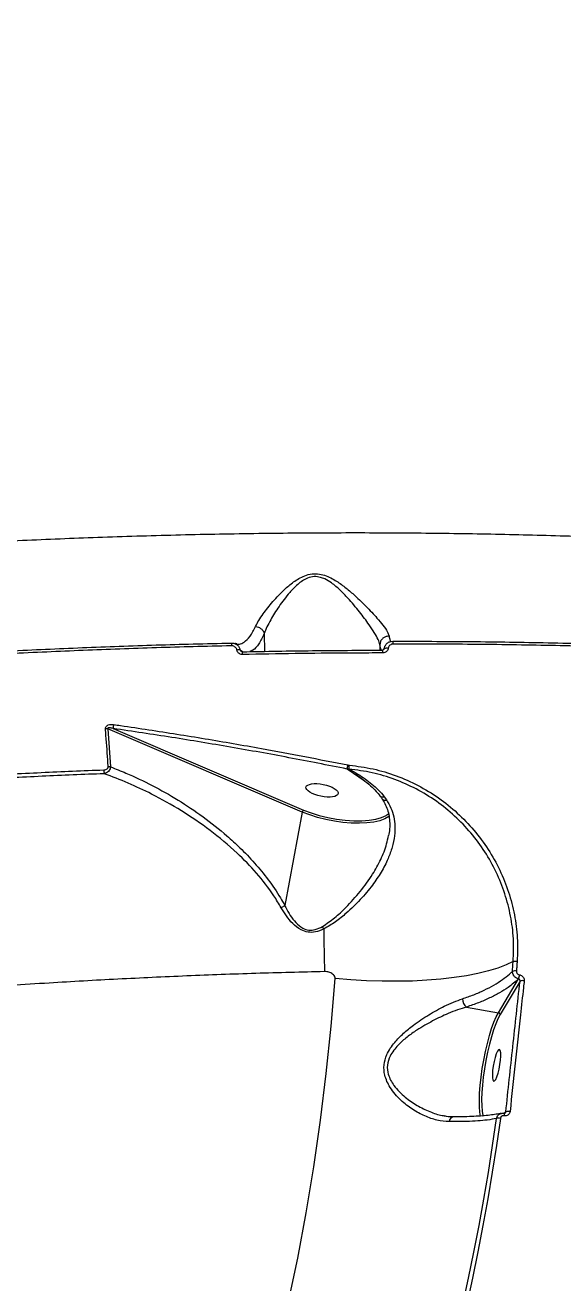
# Model space of a CAD drawing. Header units: millimetres. Extents: x -6901 to 7060, y -7557 to 6158.
# Drawn here: x -644.6 to -494, y 2188.4 to 2540.5 of the extents above; entities that cross this region are included whole.
import ezdxf

# ---------------------------------------------------------------- set-up
doc = ezdxf.new("R2010")
doc.units = ezdxf.units.MM
for name, color, linetype in [('DIKOM_ОБЪЕКТ', 7, 'Continuous'), ('DIKOM_РАЗМЕР_ЗОНА', 7, 'Continuous'), ('DIKOM_РАЗМЕР_ОБЪЕКТА', 7, 'Continuous')]:
    doc.layers.add(name, color=color, linetype=linetype)
doc.styles.add('style1', font='arial.ttf', dxfattribs={"width": 0.8})
doc.dimstyles.new('1-50', dxfattribs={"dimtxt": 300, "dimasz": 200, "dimexe": 100, "dimexo": 0, "dimgap": 100, "dimtad": 1, "dimtxsty": 'style1', "dimcen": 200, "dimclrd": 7, "dimclre": 7, "dimclrt": 7, "dimadec": 1, "dimazin": 2, "dimtfac": 1, "dimtmove": 0, "dimatfit": 2, "dimfxl": 0, "dimlwd": 25, "dimlwe": 18, "dimarcsym": 0})

# ---------------------------------------------------------------- blocks, each defined once
blk = doc.blocks.new('*D2')
at = {"layer": 'Defpoints', "color": 0, "transparency": 16777216}
for p in [(-1102.73, 4151.17), (-5819.23, -4492.42), (4721.24, -4492.42)]:
    blk.add_point(p, dxfattribs=at)
at = {"layer": 'DIKOM_РАЗМЕР_ОБЪЕКТА', "color": 7, "lineweight": 18, "transparency": 16777216}
for p, q in [((-1102.73, 4151.17), (-5919.23, 4151.17)), ((4721.24, -4492.42), (-5919.23, -4492.42))]:
    blk.add_line(p, q, dxfattribs=at)
at = {"layer": 'DIKOM_РАЗМЕР_ОБЪЕКТА', "color": 7, "lineweight": 25, "transparency": 16777216}
blk.add_line((-5819.23, 3951.17), (-5819.23, -4292.42), dxfattribs=at)
at = {"layer": 'DIKOM_РАЗМЕР_ОБЪЕКТА', "color": 7, "transparency": 16777216}
for points in [[(-5852.56, 3951.17), (-5785.89, 3951.17), (-5819.23, 4151.17)], [(-5852.56, -4292.42), (-5785.89, -4292.42), (-5819.23, -4492.42)]]:
    blk.add_solid(points, dxfattribs=at)
at = {"layer": 'DIKOM_РАЗМЕР_ОБЪЕКТА', "color": 7, "transparency": 16777216, "insert": (-6072.4, -170.63), "char_height": 300, "attachment_point": 5, "rotation": 90, "style": 'style1'}
blk.add_mtext('8650', dxfattribs=at)
blk = doc.blocks.new('*D3')
at = {"layer": 'Defpoints', "color": 0, "transparency": 16777216}
for p in [(-1553.27, 6158.28), (-6450.85, -6312.94), (5659.92, -6312.94)]:
    blk.add_point(p, dxfattribs=at)
at = {"layer": 'DIKOM_РАЗМЕР_ЗОНА', "color": 7, "lineweight": 18, "transparency": 16777216}
for p, q in [((-1553.27, 6158.28), (-6550.85, 6158.28)), ((5659.92, -6312.94), (-6550.85, -6312.94))]:
    blk.add_line(p, q, dxfattribs=at)
at = {"layer": 'DIKOM_РАЗМЕР_ЗОНА', "color": 7, "lineweight": 25, "transparency": 16777216}
blk.add_line((-6450.85, 5958.28), (-6450.85, -6112.94), dxfattribs=at)
at = {"layer": 'DIKOM_РАЗМЕР_ЗОНА', "color": 7, "transparency": 16777216}
for points in [[(-6484.18, 5958.28), (-6417.52, 5958.28), (-6450.85, 6158.28)], [(-6484.18, -6112.94), (-6417.52, -6112.94), (-6450.85, -6312.94)]]:
    blk.add_solid(points, dxfattribs=at)
at = {"layer": 'DIKOM_РАЗМЕР_ЗОНА', "color": 7, "transparency": 16777216, "insert": (-6704.02, -77.33), "char_height": 300, "attachment_point": 5, "rotation": 90, "style": 'style1'}
blk.add_mtext('12500', dxfattribs=at)

msp = doc.modelspace()

# ---------------------------------------------------------------- linework, layer by layer
at = {"layer": 'DIKOM_ОБЪЕКТ', "color": 7, "linetype": 'Continuous', "lineweight": 15}
for p, q in [((-577.628, 2370.122), (-577.511, 2365.156)), ((-585.265, 2367.199), (-585.176, 2367.2)), ((-545.238, 2367.018), (-545.202, 2365.493)), ((-543.859, 2366.524), (-543.859, 2366.524)), ((-544.503, 2365.497), (-544.483, 2365.516)), ((-544.084, 2365.742), (-544.025, 2365.904)), ((-621.43, 2343.499), (-620.671, 2332.841)), ((-566.946, 2320.181), (-621.43, 2343.499)), ((-619.892, 2343.563), (-566.579, 2320.746)), ((-554.394, 2332.22), (-554.422, 2332.232)), ((-549.324, 2328.749), (-554.422, 2332.232)), ((-553.898, 2332.219), (-554.394, 2332.22)), ((-552.824, 2331.201), (-554.394, 2332.22)), ((-554.171, 2333.361), (-554.123, 2333.351)), ((-554.123, 2333.351), (-553.769, 2333.295)), ((-544.043, 2324.489), (-543.389, 2323.574)), ((-566.946, 2320.181), (-571.831, 2293.999)), ((-543.289, 2319.377), (-542.737, 2319.795)), ((-506.138, 2274.611), (-506.112, 2274.606)), ((-512.012, 2264.022), (-506.376, 2273.454)), ((-505.982, 2272.83), (-511.56, 2263.493)), ((-506.376, 2273.454), (-506.403, 2273.458)), ((-520.957, 2265.598), (-512.012, 2264.022)), ((-510.627, 2235.859), (-509.952, 2236.219)), ((-510.482, 2235.845), (-510.455, 2235.853)), ((-527.246, 2235.175), (-526.968, 2235.141)), ((-524.586, 2234.852), (-524.621, 2234.851)), ((-510.389, 2235.164), (-510.415, 2235.169))]:
    msp.add_line(p, q, dxfattribs=at)
at = {"layer": 'DIKOM_ОБЪЕКТ', "color": 7, "linetype": 'Continuous', "lineweight": 15, "flags": 128}
for points in [[(-586.834, 2367.504), (-586.832, 2367.513), (-586.83, 2367.487), (-586.827, 2367.426), (-586.823, 2367.333), (-586.819, 2367.211), (-586.815, 2367.064), (-586.811, 2366.897), (-586.806, 2366.717)], [(-566.579, 2320.746), (-564.465, 2319.936), (-562.185, 2319.23), (-559.793, 2318.643), (-557.348, 2318.191), (-554.908, 2317.885), (-552.532, 2317.731), (-550.278, 2317.733), (-548.2, 2317.892), (-546.348, 2318.203), (-544.767, 2318.659), (-543.496, 2319.249), (-543.289, 2319.377)], [(-542.535, 2319.052), (-542.744, 2318.894), (-543.859, 2318.269), (-545.272, 2317.764), (-546.954, 2317.387), (-548.868, 2317.149), (-550.972, 2317.054), (-553.222, 2317.104), (-555.567, 2317.298), (-557.958, 2317.633), (-560.342, 2318.099), (-562.668, 2318.688), (-564.885, 2319.387), (-566.946, 2320.181)], [(-560.921, 2287.45), (-560.909, 2285.939), (-560.893, 2284.431), (-560.874, 2282.927), (-560.851, 2281.429), (-560.824, 2279.938), (-560.793, 2278.455), (-560.759, 2276.982), (-560.722, 2275.521)], [(-507.9, 2278.368), (-509.879, 2277.397), (-512.197, 2276.503), (-514.835, 2275.693), (-517.773, 2274.972), (-520.989, 2274.347), (-524.456, 2273.822), (-528.149, 2273.402), (-532.039, 2273.089), (-536.095, 2272.887), (-540.285, 2272.796), (-544.577, 2272.818), (-548.938, 2272.952), (-553.334, 2273.197), (-557.73, 2273.551)], [(-508.113, 2275.584), (-508.086, 2275.932), (-508.059, 2276.28), (-508.032, 2276.628), (-508.005, 2276.976), (-507.979, 2277.324), (-507.953, 2277.672), (-507.926, 2278.02), (-507.9, 2278.368)], [(-506.79, 2278.452), (-506.816, 2278.103), (-506.842, 2277.755), (-506.869, 2277.407), (-506.895, 2277.058), (-506.922, 2276.71), (-506.949, 2276.362), (-506.976, 2276.014), (-507.003, 2275.666)], [(-583.822, 2133.731), (-580.222, 2145.718), (-576.862, 2157.874), (-573.745, 2170.19), (-570.871, 2182.66), (-568.244, 2195.275), (-565.864, 2208.027), (-563.734, 2220.908), (-561.854, 2233.909), (-560.226, 2247.023), (-558.851, 2260.239), (-557.73, 2273.551)], [(-517.033, 2235.036), (-517.214, 2236.14), (-517.336, 2237.678), (-517.364, 2239.472), (-517.297, 2241.482), (-517.137, 2243.665), (-516.886, 2245.973), (-516.552, 2248.356), (-516.14, 2250.761), (-515.66, 2253.135), (-515.122, 2255.427), (-514.539, 2257.587), (-513.923, 2259.567), (-513.287, 2261.324), (-512.645, 2262.82), (-512.012, 2264.022)], [(-511.56, 2263.493), (-512.174, 2262.328), (-512.796, 2260.877), (-513.413, 2259.173), (-514.011, 2257.253), (-514.576, 2255.159), (-515.098, 2252.936), (-515.563, 2250.634), (-515.962, 2248.302), (-516.287, 2245.991), (-516.53, 2243.753), (-516.685, 2241.636), (-516.75, 2239.687), (-516.723, 2237.947), (-516.605, 2236.456), (-516.397, 2235.246), (-516.336, 2235.004)], [(-511.434, 2250.739), (-511.364, 2251.861), (-511.389, 2252.775), (-511.509, 2253.406), (-511.712, 2253.704), (-511.982, 2253.645), (-512.298, 2253.232), (-512.634, 2252.5), (-512.963, 2251.508), (-513.258, 2250.337), (-513.495, 2249.08), (-513.655, 2247.841), (-513.725, 2246.719), (-513.7, 2245.805), (-513.581, 2245.174), (-513.378, 2244.876), (-513.107, 2244.935), (-512.791, 2245.348), (-512.455, 2246.08), (-512.126, 2247.072), (-511.831, 2248.243), (-511.594, 2249.5), (-511.434, 2250.739)], [(-523.641, 2175.12), (-521.973, 2182.37), (-520.387, 2189.669), (-518.882, 2197.014), (-517.457, 2204.404), (-516.115, 2211.838), (-514.855, 2219.314), (-513.676, 2226.831), (-512.581, 2234.387)], [(-511.474, 2234.439), (-512.57, 2226.878), (-513.749, 2219.356), (-515.011, 2211.874), (-516.354, 2204.435), (-517.779, 2197.039), (-519.286, 2189.689), (-520.873, 2182.385), (-522.542, 2175.129)]]:
    msp.add_lwpolyline(points, dxfattribs=at)
at = {"layer": 'DIKOM_ОБЪЕКТ', "color": 7, "linetype": 'Continuous', "lineweight": 15}
for centre, radius, start, end in [((-543.389, 2364.476), 1.562, 72.75288, 114.00227), ((-542.567, 2367.444), 1.115, 348.51597, 30.30988), ((-584.761, 2363.495), 2.072, 77.57899, 103.78746), ((-593.044, 2364.297), 9.368, 359.88524, 4.77421), ((-545.898, 2364.919), 1.537, 352.54046, 22.88508), ((-621.656, 2339.297), 4.208, 86.92784, 95.7683), ((-614.432, 2343.653), 5.461, 169.21986, 180.94265), ((-613.451, 2332.099), 9.053, 180.63776, 187.47124), ((-621.003, 2328.925), 3.93, 85.14223, 94.58324), ((-569.175, 2336.112), 15.254, 345.2633, 349.60732), ((-570.543, 2336.685), 16.755, 344.54468, 348.52019), ((-544.444, 2325.492), 1.08, 224.60302, 291.77684), ((-566.166, 2320.076), 0.787, 121.65145, 172.36032), ((-579.509, 2277.886), 20.905, 27.22692, 29.43601), ((-507.405, 2273.544), 2.16, 79.2788, 109.14753), ((-510.18, 2274.932), 4.055, 338.69031, 355.45428), ((-510.155, 2274.928), 4.056, 338.68935, 355.4496), ((-505.265, 2271.273), 1.715, 74.62105, 114.70038), ((-519.191, 2267.914), 2.913, 179.97893, 232.6739), ((-512.09, 2263.497), 0.53, 359.53072, 81.47), ((-511.271, 2235.462), 0.905, 341.05613, 25.54569), ((-511.236, 2235.457), 0.896, 340.88748, 25.86124), ((-509.203, 2234.824), 1.582, 74.36661, 118.23146), ((-524.276, 2233.32), 1.57, 102.69097, 172.84847), ((-511.945, 2232.671), 1.83, 75.08526, 110.32851)]:
    msp.add_arc(centre, radius, start, end, dxfattribs=at)
msp.add_ellipse((-561.411, 2326.258), major_axis=(-4.507, 0.913), ratio=0.3657185, dxfattribs=at)
for points, knots in [([(-912.071, 2359.725), (-908.562, 2360.742), (-901.539, 2362.776), (-890.05, 2365.731), (-877.903, 2368.604), (-864.882, 2371.42), (-850.992, 2374.166), (-836.234, 2376.833), (-820.839, 2379.376), (-804.385, 2381.855), (-786.847, 2384.248), (-768.223, 2386.534), (-748.866, 2388.66), (-728.811, 2390.609), (-708.114, 2392.371), (-687.255, 2393.903), (-666.312, 2395.205), (-645.362, 2396.283), (-624.039, 2397.156), (-602.403, 2397.809), (-580.522, 2398.235), (-558.898, 2398.424), (-537.599, 2398.382), (-516.686, 2398.117), (-495.799, 2397.624), (-475.014, 2396.897), (-454.408, 2395.931), (-435.749, 2394.825), (-418.988, 2393.636), (-403.994, 2392.414), (-389.332, 2391.056), (-375.055, 2389.565), (-361.227, 2387.948), (-347.849, 2386.204), (-334.883, 2384.34), (-326.655, 2382.995), (-322.541, 2382.322)], [0, 0, 0, 0, 0.0277653, 0.0555638, 0.0833623, 0.1111275, 0.1400314, 0.1689728, 0.1979142, 0.2268179, 0.2582447, 0.2896958, 0.3211225, 0.3534672, 0.3858384, 0.4181831, 0.4495059, 0.4808529, 0.5121758, 0.5444125, 0.5766756, 0.6089124, 0.6401609, 0.6714335, 0.702682, 0.7348411, 0.7670265, 0.7991856, 0.8241463, 0.849107, 0.8742669, 0.8994268, 0.9244694, 0.9495121, 0.974756, 1, 1, 1, 1]), ([(-580.035, 2372.144), (-579.751, 2372.69), (-579.179, 2373.789), (-577.626, 2376.096), (-575.261, 2379.105), (-572.251, 2382.306), (-569.554, 2384.55), (-567.548, 2385.796), (-565.765, 2386.585), (-563.741, 2386.981), (-561.668, 2386.783), (-559.798, 2386.162), (-557.646, 2385.057), (-555.288, 2383.404), (-552.261, 2380.866), (-549.047, 2377.774), (-546.246, 2374.78), (-544.295, 2372.415), (-543.086, 2370.689), (-542.791, 2369.834), (-542.653, 2369.434)], [0, 0, 0, 0, 0.051564, 0.1038943, 0.1938062, 0.2863987, 0.3436971, 0.3727588, 0.4024674, 0.436679, 0.4671088, 0.4964616, 0.5269716, 0.5803771, 0.6349464, 0.725167, 0.8181224, 0.8802048, 0.9438892, 1, 1, 1, 1]), ([(-545.238, 2367.026), (-545.238, 2367.026), (-545.311, 2367.462), (-545.677, 2368.462), (-546.711, 2370.364), (-548.434, 2372.944), (-550.863, 2376.214), (-553.667, 2379.526), (-556.297, 2382.303), (-558.44, 2384.155), (-560.351, 2385.354), (-561.986, 2385.979), (-563.674, 2386.188), (-565.442, 2385.752), (-566.966, 2384.91), (-568.693, 2383.565), (-570.995, 2381.157), (-573.581, 2377.743), (-575.573, 2374.479), (-576.888, 2371.981), (-577.413, 2370.728), (-577.63, 2370.15), (-577.63, 2370.148)], [0, 0, 0, 0, 0.0000308, 0.0563872, 0.1204499, 0.1845952, 0.2781919, 0.3718634, 0.4258207, 0.4796226, 0.5152271, 0.5362, 0.5637553, 0.5949177, 0.6229093, 0.6510308, 0.7079423, 0.8009139, 0.8939193, 0.9468925, 0.9998394, 1, 1, 1, 1]), ([(-585.176, 2367.2), (-584.967, 2367.191), (-584.315, 2367.164), (-583.095, 2367.772), (-581.537, 2369.197), (-580.54, 2371.154), (-580.035, 2372.144)], [0, 0, 0, 0, 0.1095161, 0.3413634, 0.6664534, 1, 1, 1, 1]), ([(-577.628, 2370.122), (-578.112, 2369.107), (-579.095, 2367.049), (-580.48, 2365.565), (-581.361, 2365.202), (-581.631, 2365.091)], [0, 0, 0, 0, 0.4031948, 0.8170443, 1, 1, 1, 1]), ([(-580.035, 2372.144), (-580.006, 2372.141), (-579.712, 2372.109), (-579.143, 2371.951), (-578.432, 2371.507), (-577.873, 2370.883), (-577.711, 2370.393), (-577.63, 2370.148)], [0, 0, 0, 0, 0.0262374, 0.2630901, 0.5087302, 0.7543722, 1, 1, 1, 1]), ([(-577.63, 2370.148), (-577.63, 2370.145), (-577.628, 2370.137), (-577.628, 2370.128), (-577.628, 2370.122)], [0, 0, 0, 0, 0.4151164, 1, 1, 1, 1]), ([(-586.806, 2366.717), (-590.369, 2366.635), (-600.791, 2366.395), (-618.061, 2365.85), (-638.616, 2365.013), (-659.134, 2363.992), (-672.702, 2363.148), (-679.486, 2362.726)], [0, 0, 0, 0, 0.1144546, 0.3347652, 0.5550758, 0.7775378, 1, 1, 1, 1]), ([(-679.306, 2363.525), (-672.603, 2363.942), (-659.196, 2364.776), (-638.793, 2365.794), (-618.218, 2366.634), (-600.854, 2367.182), (-590.389, 2367.422), (-586.834, 2367.504)], [0, 0, 0, 0, 0.2203109, 0.4406219, 0.6630837, 0.885546, 1, 1, 1, 1]), ([(-586.834, 2367.504), (-586.742, 2367.505), (-586.373, 2367.507), (-585.742, 2367.352), (-585.054, 2366.918), (-584.531, 2366.291), (-584.388, 2365.777), (-584.316, 2365.519)], [0, 0, 0, 0, 0.0780809, 0.3139802, 0.5432242, 0.7710765, 1, 1, 1, 1]), ([(-585.255, 2365.508), (-585.299, 2365.663), (-585.386, 2365.972), (-585.707, 2366.352), (-586.133, 2366.617), (-586.522, 2366.714), (-586.749, 2366.717), (-586.806, 2366.717)], [0, 0, 0, 0, 0.2263359, 0.4527269, 0.682366, 0.920771, 1, 1, 1, 1]), ([(-585.264, 2367.247), (-585.279, 2367.245), (-585.364, 2367.233), (-585.469, 2367.237), (-585.678, 2367.345), (-585.728, 2367.371)], [0, 0, 0, 0, 0.1430445, 0.7980293, 1, 1, 1, 1]), ([(-542.653, 2369.434), (-542.699, 2369.434), (-542.904, 2369.433), (-543.389, 2369.369), (-544.07, 2369.097), (-544.708, 2368.548), (-545.146, 2367.831), (-545.207, 2367.294), (-545.238, 2367.026)], [0, 0, 0, 0, 0.0350303, 0.1552457, 0.3664529, 0.5776479, 0.7888131, 1, 1, 1, 1]), ([(-545.238, 2367.018), (-545.238, 2367.02), (-545.238, 2367.022), (-545.238, 2367.025), (-545.238, 2367.026)], [0, 0, 0, 0, 0.6733839, 1, 1, 1, 1]), ([(-544.787, 2365.495), (-544.821, 2365.556), (-544.949, 2365.78), (-545.1, 2366.374), (-545.216, 2366.914), (-545.238, 2367.018)], [0, 0, 0, 0, 0.2299222, 0.8516264, 1, 1, 1, 1]), ([(-542.926, 2365.968), (-542.931, 2365.936), (-542.961, 2365.741), (-543.098, 2365.398), (-543.429, 2365.024), (-543.871, 2364.769), (-544.207, 2364.736), (-544.375, 2364.719)], [0, 0, 0, 0, 0.0478716, 0.2856238, 0.5236209, 0.7617633, 1, 1, 1, 1]), ([(-544.025, 2365.904), (-544.016, 2365.959), (-543.966, 2366.287), (-543.735, 2366.864), (-543.182, 2367.493), (-542.444, 2367.922), (-541.884, 2367.978), (-541.604, 2368.007)], [0, 0, 0, 0, 0.0485291, 0.2867204, 0.5246992, 0.762277, 1, 1, 1, 1]), ([(-541.474, 2367.222), (-541.642, 2367.206), (-541.978, 2367.173), (-542.421, 2366.918), (-542.753, 2366.543), (-542.891, 2366.198), (-542.921, 2366.002), (-542.926, 2365.968)], [0, 0, 0, 0, 0.2378027, 0.4754759, 0.7134467, 0.9515149, 1, 1, 1, 1]), ([(-542.653, 2369.434), (-542.633, 2369.335), (-542.531, 2368.829), (-542.381, 2368.22), (-542.252, 2367.987), (-542.205, 2367.903)], [0, 0, 0, 0, 0.133787, 0.6839697, 1, 1, 1, 1]), ([(-541.604, 2368.007), (-534.311, 2367.99), (-519.727, 2367.956), (-498.002, 2367.614), (-476.415, 2367.076), (-462.251, 2366.522), (-455.169, 2366.245)], [0, 0, 0, 0, 0.2485951, 0.4971902, 0.7485951, 1, 1, 1, 1]), ([(-454.842, 2365.458), (-461.86, 2365.733), (-475.897, 2366.282), (-497.447, 2366.823), (-519.3, 2367.17), (-534.082, 2367.205), (-541.474, 2367.222)], [0, 0, 0, 0, 0.2485952, 0.4971901, 0.7485948, 1, 1, 1, 1]), ([(-583.676, 2364.278), (-583.734, 2364.279), (-583.967, 2364.282), (-584.365, 2364.382), (-584.797, 2364.654), (-585.123, 2365.038), (-585.211, 2365.351), (-585.255, 2365.508)], [0, 0, 0, 0, 0.0795883, 0.3194644, 0.5497975, 0.774804, 1, 1, 1, 1]), ([(-584.316, 2365.519), (-584.302, 2365.472), (-584.287, 2365.418), (-584.227, 2365.317), (-584.164, 2365.239), (-584.09, 2365.197), (-584.066, 2365.183)], [0, 0, 0, 0, 0.3340649, 0.3859241, 0.7998789, 1, 1, 1, 1]), ([(-584.316, 2365.519), (-584.293, 2365.505), (-584.035, 2365.345), (-583.779, 2365.196), (-583.547, 2365.061)], [0, 0, 0, 0, 0.089535, 1, 1, 1, 1]), ([(-583.707, 2365.085), (-583.755, 2365.084), (-583.875, 2365.082), (-584.006, 2365.126), (-584.062, 2365.175), (-584.067, 2365.18)], [0, 0, 0, 0, 0.3774362, 0.9375107, 1, 1, 1, 1]), ([(-583.711, 2365.058), (-577.17, 2365.176), (-564.074, 2365.411), (-551.032, 2365.469), (-544.503, 2365.497)], [0, 0, 0, 0, 0.4994498, 1, 1, 1, 1]), ([(-544.375, 2364.719), (-545.037, 2364.718), (-548.352, 2364.71), (-556.545, 2364.668), (-568.982, 2364.548), (-578.776, 2364.368), (-583.676, 2364.278)], [0, 0, 0, 0, 0.0507692, 0.2538553, 0.6266991, 1, 1, 1, 1]), ([(-544.054, 2365.817), (-544.058, 2365.798), (-544.074, 2365.716), (-544.173, 2365.616), (-544.323, 2365.529), (-544.435, 2365.522), (-544.485, 2365.519)], [0, 0, 0, 0, 0.1052382, 0.4707607, 0.7664008, 1, 1, 1, 1]), ([(-544.052, 2365.816), (-544.044, 2365.834), (-544.03, 2365.862), (-544.026, 2365.893), (-544.025, 2365.904)], [0, 0, 0, 0, 0.6448137, 1, 1, 1, 1]), ([(-622.079, 2343.484), (-622.078, 2343.59), (-622.075, 2343.804), (-621.93, 2344.097), (-621.667, 2344.369), (-621.195, 2344.617), (-620.532, 2344.741), (-620.037, 2344.696), (-619.797, 2344.674)], [0, 0, 0, 0, 0.1098497, 0.2200651, 0.325751, 0.4925166, 0.7537243, 1, 1, 1, 1]), ([(-621.317, 2332.842), (-621.357, 2333.492), (-621.557, 2336.738), (-621.816, 2340.286), (-622.054, 2343.185), (-622.079, 2343.484)], [0, 0, 0, 0, 0.1831715, 0.9158859, 1, 1, 1, 1]), ([(-619.892, 2343.563), (-620.072, 2343.613), (-620.427, 2343.713), (-620.888, 2343.783), (-621.212, 2343.777), (-621.366, 2343.728), (-621.427, 2343.677), (-621.446, 2343.643), (-621.455, 2343.606), (-621.455, 2343.56), (-621.44, 2343.522), (-621.43, 2343.499)], [0, 0, 0, 0, 0.3169708, 0.6271201, 0.7913964, 0.8704381, 0.8977954, 0.9255268, 0.9332475, 0.9603776, 1, 1, 1, 1]), ([(-554.422, 2332.232), (-559.845, 2333.306), (-570.689, 2335.453), (-587.049, 2338.388), (-603.46, 2341.127), (-614.415, 2342.751), (-619.892, 2343.563)], [0, 0, 0, 0, 0.2492694, 0.4985386, 0.7492699, 1, 1, 1, 1]), ([(-619.797, 2344.674), (-619.14, 2344.58), (-615.858, 2344.107), (-607.316, 2342.837), (-594.166, 2340.742), (-575.546, 2337.538), (-562.239, 2334.938), (-554.171, 2333.361)], [0, 0, 0, 0, 0.0299897, 0.1499526, 0.3900713, 0.6301909, 1, 1, 1, 1]), ([(-691.844, 2328.196), (-686.162, 2328.589), (-674.799, 2329.376), (-657.514, 2330.387), (-640.084, 2331.282), (-628.363, 2331.76), (-622.503, 2331.999)], [0, 0, 0, 0, 0.2491216, 0.4982426, 0.7491212, 1, 1, 1, 1]), ([(-622.426, 2330.922), (-628.237, 2330.686), (-639.858, 2330.212), (-657.222, 2329.323), (-674.523, 2328.314), (-685.949, 2327.522), (-691.662, 2327.127)], [0, 0, 0, 0, 0.2491214, 0.4982427, 0.7491214, 1, 1, 1, 1]), ([(-622.503, 2331.999), (-622.33, 2332.016), (-622.027, 2332.046), (-621.661, 2332.213), (-621.442, 2332.413), (-621.326, 2332.625), (-621.32, 2332.77), (-621.317, 2332.842)], [0, 0, 0, 0, 0.3196323, 0.5618726, 0.7279148, 0.8640321, 1, 1, 1, 1]), ([(-620.671, 2332.841), (-620.695, 2332.655), (-620.745, 2332.283), (-621.041, 2331.767), (-621.471, 2331.337), (-621.954, 2331.054), (-622.29, 2330.96), (-622.426, 2330.922)], [0, 0, 0, 0, 0.2022457, 0.4043448, 0.6106069, 0.8410571, 1, 1, 1, 1]), ([(-572.857, 2293.391), (-573.537, 2294.53), (-575.591, 2297.971), (-579.693, 2303.175), (-585.673, 2309.315), (-592.721, 2315.2), (-600.764, 2320.67), (-608.481, 2324.968), (-615.714, 2328.389), (-620.189, 2330.078), (-622.426, 2330.922)], [0, 0, 0, 0, 0.0588099, 0.1777191, 0.2968169, 0.450946, 0.6056241, 0.7600436, 0.8800205, 1, 1, 1, 1]), ([(-620.671, 2332.841), (-619.221, 2332.27), (-615.286, 2330.721), (-608.942, 2327.713), (-601.719, 2323.658), (-594.71, 2318.966), (-588.961, 2314.402), (-584.173, 2310.018), (-580.266, 2305.972), (-576.438, 2301.318), (-573.656, 2297.262), (-572.244, 2294.737), (-571.831, 2293.999)], [0, 0, 0, 0, 0.0783346, 0.2125931, 0.3472662, 0.4817932, 0.61585, 0.6916674, 0.7820721, 0.8726193, 0.9628133, 1, 1, 1, 1]), ([(-553.898, 2332.219), (-553.888, 2332.278), (-553.866, 2332.399), (-553.829, 2332.673), (-553.795, 2332.985), (-553.778, 2333.193), (-553.769, 2333.295)], [0, 0, 0, 0, 0.2436311, 0.4999764, 0.7563734, 1, 1, 1, 1]), ([(-507.9, 2278.368), (-507.825, 2280.489), (-507.674, 2284.719), (-508.511, 2291.096), (-510.117, 2297.359), (-512.542, 2303.404), (-515.734, 2309.131), (-519.639, 2314.418), (-524.199, 2319.177), (-529.342, 2323.318), (-534.974, 2326.764), (-541.015, 2329.438), (-547.345, 2331.363), (-551.712, 2331.933), (-553.898, 2332.219)], [0, 0, 0, 0, 0.0835774, 0.1666531, 0.2497512, 0.3333288, 0.4162581, 0.499797, 0.5830092, 0.6660822, 0.749771, 0.8327876, 0.9162898, 1, 1, 1, 1]), ([(-553.898, 2332.219), (-553.054, 2331.764), (-550.829, 2330.564), (-548.024, 2328.579), (-545.58, 2326.392), (-544.555, 2325.123), (-544.043, 2324.489)], [0, 0, 0, 0, 0.2319392, 0.6115137, 0.805876, 1, 1, 1, 1]), ([(-553.769, 2333.295), (-551.542, 2333.006), (-547.09, 2332.427), (-540.629, 2330.469), (-534.465, 2327.75), (-528.709, 2324.242), (-523.455, 2320.026), (-518.796, 2315.179), (-514.802, 2309.793), (-511.539, 2303.959), (-509.06, 2297.796), (-507.417, 2291.418), (-506.559, 2284.921), (-506.713, 2280.609), (-506.79, 2278.452)], [0, 0, 0, 0, 0.0836185, 0.1671662, 0.2504174, 0.3338525, 0.4173031, 0.5004884, 0.583738, 0.6671378, 0.7504568, 0.833396, 0.9166278, 1, 1, 1, 1]), ([(-549.674, 2329.03), (-550.71, 2329.767), (-551.752, 2330.509), (-552.816, 2331.196), (-552.824, 2331.201)], [0, 0, 0, 0, 0.9927713, 1, 1, 1, 1]), ([(-550.728, 2329.764), (-550.465, 2329.594), (-549.443, 2328.937), (-547.92, 2327.665), (-546.314, 2326.143), (-545.545, 2325.148), (-545.221, 2324.729)], [0, 0, 0, 0, 0.1243544, 0.4833834, 0.782139, 1, 1, 1, 1]), ([(-545.216, 2324.725), (-545.07, 2324.533), (-544.848, 2324.241), (-544.64, 2323.92), (-544.569, 2323.81)], [0, 0, 0, 0, 0.6576355, 1, 1, 1, 1]), ([(-544.591, 2323.806), (-544.572, 2323.782), (-544.156, 2323.267), (-543.58, 2322.14), (-542.91, 2320.435), (-542.532, 2318.561), (-542.432, 2316.547), (-542.524, 2314.884), (-542.738, 2313.897), (-542.794, 2313.639)], [0, 0, 0, 0, 0.0084012, 0.1815279, 0.3583788, 0.5391052, 0.7305612, 0.9294546, 1, 1, 1, 1]), ([(-544.548, 2323.842), (-544.499, 2323.772), (-544.381, 2323.603), (-544.001, 2323.503), (-543.633, 2323.52), (-543.423, 2323.567), (-543.389, 2323.574)], [0, 0, 0, 0, 0.247902, 0.6036116, 0.9362565, 1, 1, 1, 1]), ([(-543.389, 2323.574), (-542.938, 2322.832), (-542.037, 2321.347), (-541.275, 2318.867), (-540.947, 2316.263), (-541.074, 2313.397), (-541.708, 2310.335), (-542.945, 2306.918), (-544.791, 2303.359), (-547.396, 2299.501), (-550.653, 2295.604), (-554.196, 2292.199), (-557.587, 2289.382), (-559.81, 2288.093), (-560.921, 2287.45)], [0, 0, 0, 0, 0.0646447, 0.1293351, 0.1963561, 0.2634152, 0.3430302, 0.4226938, 0.5180136, 0.6133845, 0.7266771, 0.8399777, 0.9200798, 1, 1, 1, 1]), ([(-561.303, 2288.159), (-560.147, 2288.939), (-557.808, 2290.516), (-554.293, 2293.847), (-550.635, 2297.9), (-547.365, 2302.437), (-544.9, 2306.921), (-543.399, 2310.58), (-542.965, 2312.842), (-542.811, 2313.644)], [0, 0, 0, 0, 0.1256894, 0.254402, 0.4335814, 0.617367, 0.7653646, 0.91692, 1, 1, 1, 1]), ([(-571.835, 2293.993), (-571.989, 2293.896), (-572.271, 2293.719), (-572.641, 2293.509), (-572.826, 2293.408), (-572.857, 2293.391)], [0, 0, 0, 0, 0.4995628, 0.9156502, 1, 1, 1, 1]), ([(-560.921, 2287.45), (-561.695, 2287.119), (-563.104, 2286.517), (-565.368, 2286.446), (-567.638, 2287.226), (-569.664, 2288.89), (-571.45, 2291.056), (-572.388, 2292.612), (-572.857, 2293.391)], [0, 0, 0, 0, 0.1672616, 0.3043099, 0.4416611, 0.6370109, 0.8182928, 1, 1, 1, 1]), ([(-571.831, 2293.999), (-571.832, 2293.998), (-571.832, 2293.996), (-571.834, 2293.994), (-571.835, 2293.993), (-571.835, 2293.993)], [0, 0, 0, 0, 0.4556663, 0.83063, 1, 1, 1, 1]), ([(-571.835, 2293.993), (-571.834, 2293.991), (-571.748, 2293.819), (-571.285, 2292.886), (-570.357, 2291.235), (-568.838, 2289.207), (-567.088, 2287.687), (-565.127, 2287.031), (-563.155, 2287.207), (-561.964, 2287.819), (-561.303, 2288.159)], [0, 0, 0, 0, 0.0002678, 0.0414439, 0.2242963, 0.4065769, 0.5849814, 0.7124819, 0.8404546, 1, 1, 1, 1]), ([(-507.9, 2278.368), (-507.844, 2278.392), (-507.732, 2278.439), (-507.453, 2278.476), (-507.127, 2278.485), (-506.903, 2278.463), (-506.79, 2278.452)], [0, 0, 0, 0, 0.2499738, 0.5000224, 0.7500094, 1, 1, 1, 1]), ([(-560.722, 2275.521), (-567.139, 2275.36), (-579.983, 2275.04), (-599.303, 2274.318), (-618.602, 2273.423), (-638.632, 2272.298), (-659.35, 2270.916), (-680.686, 2269.256), (-701.778, 2267.381), (-722.524, 2265.304), (-742.826, 2263.037), (-762.403, 2260.613), (-781.229, 2258.043), (-799.302, 2255.346), (-816.773, 2252.504), (-833.56, 2249.532), (-849.584, 2246.447), (-865.086, 2243.194), (-879.964, 2239.774), (-894.139, 2236.19), (-907.269, 2232.52), (-919.134, 2228.83), (-929.736, 2225.13), (-939.122, 2221.426), (-947.43, 2217.676), (-954.628, 2213.892), (-960.685, 2210.089), (-965.54, 2206.3), (-969.215, 2202.526), (-971.674, 2198.773), (-972.963, 2195.699), (-973.014, 2193.889), (-973.03, 2193.322)], [0, 0, 0, 0, 0.0308913, 0.0618209, 0.0927504, 0.1236415, 0.1584031, 0.1932767, 0.2282061, 0.2631338, 0.2980035, 0.3327625, 0.3664216, 0.4001867, 0.4340048, 0.4678217, 0.5015839, 0.5352409, 0.57092, 0.6066626, 0.6424057, 0.6780852, 0.7122738, 0.7465693, 0.7809208, 0.8152743, 0.8495741, 0.8837654, 0.9173062, 0.9509451, 0.9846343, 1, 1, 1, 1]), ([(-557.73, 2273.551), (-557.732, 2273.65), (-557.736, 2273.856), (-557.89, 2274.242), (-558.202, 2274.652), (-558.834, 2275.142), (-559.503, 2275.392), (-560.199, 2275.511), (-560.514, 2275.517), (-560.722, 2275.521)], [0, 0, 0, 0, 0.0767677, 0.160523, 0.3174116, 0.4661389, 0.7624995, 0.8428375, 1, 1, 1, 1]), ([(-522.104, 2267.915), (-521.035, 2268.284), (-518.898, 2269.021), (-515.971, 2270.308), (-513.274, 2271.723), (-510.927, 2273.231), (-509.245, 2274.534), (-508.396, 2275.322), (-508.113, 2275.584)], [0, 0, 0, 0, 0.1827961, 0.3655962, 0.5537473, 0.7419039, 0.9141917, 1, 1, 1, 1]), ([(-506.403, 2273.458), (-506.595, 2273.516), (-507.001, 2273.637), (-507.46, 2273.993), (-507.823, 2274.44), (-508.078, 2274.96), (-508.101, 2275.375), (-508.113, 2275.584)], [0, 0, 0, 0, 0.2044274, 0.4300628, 0.5634135, 0.7802852, 1, 1, 1, 1]), ([(-507.003, 2275.666), (-507.003, 2275.664), (-507.011, 2275.558), (-506.991, 2275.342), (-506.872, 2275.082), (-506.687, 2274.86), (-506.45, 2274.687), (-506.239, 2274.635), (-506.138, 2274.611)], [0, 0, 0, 0, 0.0043036, 0.2198277, 0.4355374, 0.5682243, 0.793816, 1, 1, 1, 1]), ([(-506.112, 2274.606), (-506.009, 2274.584), (-505.745, 2274.525), (-505.353, 2274.293), (-505.012, 2273.906), (-504.804, 2273.427), (-504.808, 2273.093), (-504.81, 2272.926)], [0, 0, 0, 0, 0.1342499, 0.3469875, 0.5632601, 0.7817631, 1, 1, 1, 1]), ([(-506.403, 2273.458), (-507.33, 2272.657), (-508.91, 2271.29), (-511.712, 2269.538), (-514.469, 2268.097), (-517.531, 2266.762), (-519.815, 2265.986), (-520.957, 2265.598)], [0, 0, 0, 0, 0.2590548, 0.4416273, 0.6241961, 0.8120976, 1, 1, 1, 1]), ([(-509.952, 2236.219), (-509.311, 2242.295), (-508.03, 2254.451), (-506.665, 2266.703), (-505.982, 2272.83)], [0, 0, 0, 0, 0.4999183, 1, 1, 1, 1]), ([(-504.81, 2272.926), (-504.881, 2272.292), (-505.238, 2269.124), (-506.601, 2256.885), (-507.822, 2245.36), (-508.777, 2236.348)], [0, 0, 0, 0, 0.0517129, 0.2585534, 1, 1, 1, 1]), ([(-505.982, 2272.83), (-505.975, 2272.894), (-505.964, 2273.02), (-506.018, 2273.201), (-506.123, 2273.346), (-506.252, 2273.43), (-506.342, 2273.448), (-506.376, 2273.454)], [0, 0, 0, 0, 0.2317467, 0.4561095, 0.6690585, 0.8722612, 1, 1, 1, 1]), ([(-525.834, 2233.515), (-526.969, 2233.608), (-529.24, 2233.793), (-532.711, 2235.027), (-536.141, 2236.876), (-538.913, 2239.039), (-540.973, 2241.17), (-542.293, 2242.935), (-543.277, 2244.742), (-544.01, 2246.827), (-544.226, 2249.421), (-543.498, 2252.003), (-542.342, 2254.071), (-540.804, 2256.111), (-538.639, 2258.3), (-535.424, 2260.9), (-531.567, 2263.497), (-527.757, 2265.576), (-524.592, 2267.035), (-522.933, 2267.622), (-522.104, 2267.915)], [0, 0, 0, 0, 0.0727747, 0.1456242, 0.2220846, 0.2985168, 0.3409265, 0.383292, 0.4164833, 0.4496112, 0.4986426, 0.5477898, 0.5808451, 0.6139672, 0.6710825, 0.7283178, 0.8132042, 0.8980769, 0.9490483, 1, 1, 1, 1]), ([(-520.957, 2265.598), (-521.79, 2265.344), (-523.468, 2264.834), (-526.645, 2263.574), (-530.489, 2261.76), (-534.38, 2259.517), (-537.647, 2257.223), (-539.837, 2255.316), (-541.408, 2253.496), (-542.568, 2251.673), (-543.296, 2249.337), (-543.028, 2246.99), (-542.246, 2245.115), (-541.21, 2243.479), (-539.827, 2241.874), (-537.695, 2239.934), (-534.825, 2237.947), (-531.33, 2236.288), (-528.761, 2235.345), (-527.432, 2235.196), (-527.246, 2235.175)], [0, 0, 0, 0, 0.0550266, 0.1107665, 0.2018067, 0.2952318, 0.355654, 0.4172505, 0.4510115, 0.4856016, 0.5350281, 0.5843799, 0.6181821, 0.6529667, 0.6977538, 0.7431962, 0.8251898, 0.9089803, 0.9872619, 1, 1, 1, 1]), ([(-511.283, 2235.843), (-511.37, 2235.821), (-511.87, 2235.696), (-513.073, 2235.496), (-514.905, 2235.257), (-517.06, 2235.07), (-519.495, 2234.939), (-522.009, 2234.866), (-523.807, 2234.868), (-524.621, 2234.869)], [0, 0, 0, 0, 0.0332591, 0.1912756, 0.3543216, 0.5208312, 0.6895712, 0.8595782, 1, 1, 1, 1]), ([(-512.581, 2234.387), (-512.537, 2234.557), (-512.44, 2234.935), (-512.129, 2235.344), (-511.732, 2235.666), (-511.443, 2235.757), (-511.271, 2235.811)], [0, 0, 0, 0, 0.250172, 0.5584212, 0.7359274, 1, 1, 1, 1]), ([(-511.271, 2235.811), (-511.246, 2235.821), (-511.034, 2235.911), (-510.751, 2235.89), (-510.513, 2235.85), (-510.482, 2235.845)], [0, 0, 0, 0, 0.1008488, 0.8793509, 1, 1, 1, 1]), ([(-510.168, 2235.891), (-510.179, 2235.881), (-510.215, 2235.85), (-510.313, 2235.833), (-510.399, 2235.848), (-510.429, 2235.853)], [0, 0, 0, 0, 0.2147687, 0.7282065, 1, 1, 1, 1]), ([(-508.777, 2236.348), (-508.81, 2236.188), (-508.877, 2235.869), (-509.179, 2235.479), (-509.59, 2235.22), (-510.017, 2235.124), (-510.285, 2235.153), (-510.389, 2235.164)], [0, 0, 0, 0, 0.2183111, 0.4367895, 0.6530446, 0.8657463, 1, 1, 1, 1]), ([(-510.166, 2235.886), (-510.131, 2235.905), (-510.049, 2235.95), (-509.972, 2236.069), (-509.958, 2236.168), (-509.952, 2236.219)], [0, 0, 0, 0, 0.2620713, 0.6250713, 1, 1, 1, 1]), ([(-524.587, 2234.84), (-524.589, 2234.84), (-525.227, 2234.787), (-526.118, 2234.887), (-527.01, 2235.091), (-527.237, 2235.143)], [0, 0, 0, 0, 0.0022792, 0.7472812, 1, 1, 1, 1]), ([(-512.581, 2234.387), (-513.401, 2234.236), (-514.91, 2233.959), (-517.772, 2233.698), (-521.222, 2233.514), (-524.136, 2233.515), (-525.834, 2233.515)], [0, 0, 0, 0, 0.2580776, 0.4750059, 0.694074, 1, 1, 1, 1]), ([(-510.415, 2235.169), (-510.432, 2235.171), (-510.556, 2235.19), (-510.791, 2235.181), (-511.048, 2235.08), (-511.261, 2234.916), (-511.413, 2234.71), (-511.455, 2234.523), (-511.474, 2234.439)], [0, 0, 0, 0, 0.0340019, 0.2522762, 0.4705437, 0.5979446, 0.8193264, 1, 1, 1, 1])]:
    msp.add_open_spline(points, degree=3, knots=knots, dxfattribs=at)

# ---------------------------------------------------------------- dimensions: what is measured, and where the dimension line sits
at = {"layer": 'DIKOM_РАЗМЕР_ЗОНА'}
dim = msp.add_linear_dim(base=(-6450.85, -6312.937), p1=(-1553.272, 6158.285), p2=(5659.925, -6312.937), angle=90, text='12500', dimstyle='1-50', dxfattribs=at)
dim.commit()
dim.dimension.update_dxf_attribs({"geometry": '*D3', "text_midpoint": (-6450.85, -77.326), "dimtype": 160})
at = {"layer": 'DIKOM_РАЗМЕР_ОБЪЕКТА'}
dim = msp.add_linear_dim(base=(-5819.225, -4492.425), p1=(-1102.732, 4151.169), p2=(4721.24, -4492.425), angle=90, text='8650', dimstyle='1-50', dxfattribs=at)
dim.commit()
dim.dimension.update_dxf_attribs({"geometry": '*D2', "text_midpoint": (-5819.225, -170.628), "dimtype": 160})

doc.saveas('drawing.dxf')
